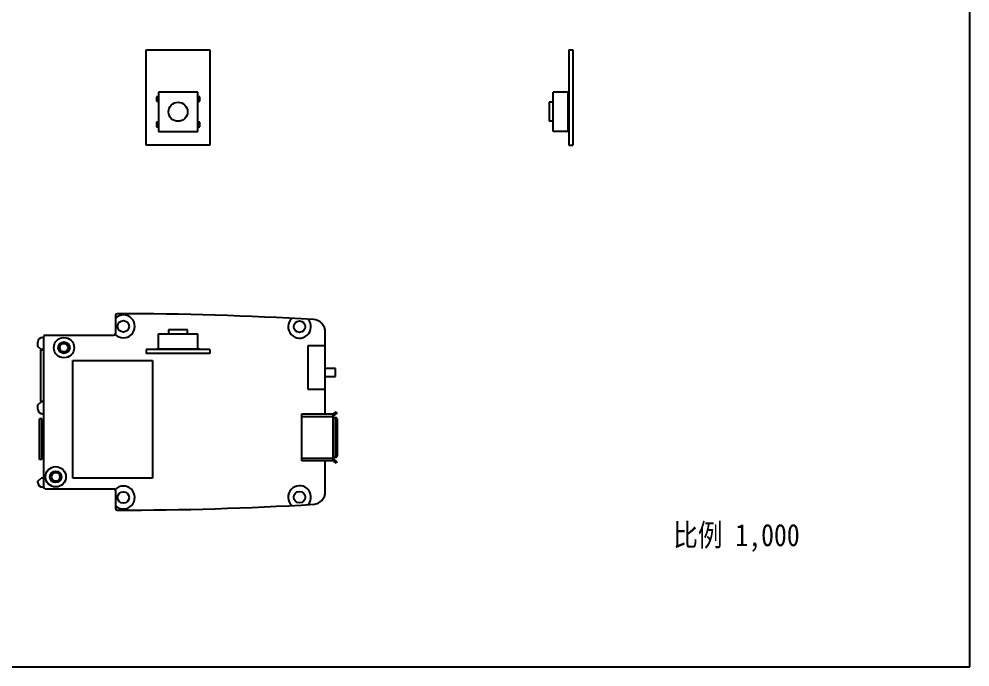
# Model space of a CAD drawing. Header units: millimetres. Extents: x 0 to 297, y 0 to 210.
# Drawn here: x 147.5 to 297, y 0 to 101.8 of the extents above; entities that cross this region are included whole.
import ezdxf

# ---------------------------------------------------------------- set-up
doc = ezdxf.new("R2010")
doc.units = ezdxf.units.MM
doc.header["$LTSCALE"] = 16.335
doc.layers.get('0').update_dxf_attribs({"linetype": 'CONTINUOUS'})
doc.styles.get("Standard").update_dxf_attribs({"font": 'txt', "width": 0.85})

msp = doc.modelspace()

# ---------------------------------------------------------------- linework, layer by layer
at = {"color": 7, "linetype": 'Continuous'}
for p, q in [((297, 0), (297, 210)), ((167.49, 82.02), (167.49, 97.02)), ((167.49, 97.02), (177.49, 97.02)), ((177.49, 97.02), (177.49, 82.02)), ((233.94, 97.02), (233.94, 82.02)), ((233.94, 97.02), (234.54, 97.02)), ((234.54, 97.02), (234.54, 82.02)), ((175.59, 90.37), (169.39, 90.37)), ((169.39, 90.37), (169.39, 84.17)), ((175.59, 84.17), (175.59, 90.37)), ((231.44, 84.17), (231.44, 90.37)), ((233.84, 90.37), (231.44, 90.37)), ((233.84, 84.17), (233.84, 90.37)), ((169.39, 89.62), (169.09, 89.62)), ((169.09, 89.62), (169.09, 88.92)), ((169.09, 88.92), (169.39, 88.92)), ((175.89, 89.62), (175.59, 89.62)), ((175.59, 88.92), (175.89, 88.92)), ((175.89, 88.92), (175.89, 89.62)), ((230.84, 88.77), (230.84, 85.77)), ((231.44, 88.77), (230.84, 88.77)), ((233.94, 89.62), (233.84, 89.62)), ((233.94, 88.92), (233.84, 88.92)), ((169.39, 85.62), (169.09, 85.62)), ((169.09, 85.62), (169.09, 84.92)), ((175.89, 85.62), (175.59, 85.62)), ((175.89, 84.92), (175.89, 85.62)), ((231.44, 85.77), (230.84, 85.77)), ((233.94, 85.62), (233.84, 85.62)), ((169.09, 84.92), (169.39, 84.92)), ((169.39, 84.17), (175.59, 84.17)), ((175.59, 84.92), (175.89, 84.92)), ((233.84, 84.17), (231.44, 84.17)), ((233.94, 84.92), (233.84, 84.92)), ((177.49, 82.02), (167.49, 82.02)), ((233.94, 82.02), (234.54, 82.02)), ((162.64, 55.26), (162.64, 52.41)), ((169.39, 52.39), (175.59, 52.39)), ((169.39, 49.99), (169.39, 52.39)), ((173.99, 52.99), (170.99, 52.99)), ((170.99, 52.99), (170.99, 52.39)), ((173.99, 52.39), (173.99, 52.99)), ((175.59, 49.99), (175.59, 52.39)), ((195.64, 39.8), (195.64, 52.61)), ((150.45, 50.39), (150.45, 51.06)), ((151.2, 51.81), (151.35, 51.81)), ((151.34, 51.91), (151.34, 28.26)), ((151.59, 52.16), (162.39, 52.16)), ((150.95, 49.89), (150.45, 50.39)), ((151.34, 49.78), (150.9, 49.78)), ((150.9, 41.79), (150.9, 49.78)), ((151.34, 49.89), (150.95, 49.89)), ((177.49, 49.89), (167.49, 49.89)), ((167.49, 49.89), (167.49, 49.29)), ((169.09, 49.99), (175.89, 49.99)), ((169.09, 49.89), (169.09, 49.99)), ((169.99, 49.89), (169.99, 49.99)), ((174.99, 49.89), (174.99, 49.99)), ((175.89, 49.89), (175.89, 49.99)), ((177.49, 49.89), (177.49, 49.29)), ((195.64, 50.49), (192.89, 50.49)), ((192.89, 50.49), (192.89, 43.69)), ((177.49, 49.29), (167.49, 49.29)), ((197.24, 46.94), (195.64, 46.94)), ((197.24, 45.64), (197.24, 46.94)), ((195.64, 45.64), (197.24, 45.64)), ((192.89, 43.69), (195.64, 43.69)), ((150.45, 41.19), (150.95, 41.69)), ((150.45, 40.54), (150.45, 41.19)), ((150.9, 41.79), (151.34, 41.79)), ((151.34, 41.69), (150.95, 41.69)), ((151.09, 38.99), (150.69, 38.99)), ((150.69, 32.59), (150.69, 38.99)), ((151.09, 32.59), (151.09, 38.99)), ((151.34, 39.79), (151.2, 39.79)), ((191.95, 39.8), (193.94, 39.8)), ((191.95, 32.38), (191.95, 39.8)), ((191.95, 39.35), (196.89, 39.35)), ((193.94, 39.8), (193.94, 39.78)), ((193.94, 39.78), (195.54, 39.78)), ((195.54, 39.8), (196.89, 39.8)), ((195.54, 39.8), (195.54, 39.78)), ((196.89, 32.38), (196.89, 39.8)), ((196.89, 39.19), (197.33, 39.19)), ((196.92, 39.8), (197.35, 40.11)), ((196.92, 39.19), (196.92, 32.99)), ((197.07, 39.6), (197.49, 39.9)), ((197.33, 39.79), (197.19, 39.99)), ((197.49, 38.99), (197.34, 38.99)), ((197.34, 33.19), (197.34, 38.99)), ((197.35, 40.11), (197.49, 39.9)), ((197.49, 38.99), (197.49, 33.19)), ((151.34, 38.39), (151.09, 38.39)), ((151.34, 33.19), (151.09, 33.19)), ((196.89, 32.99), (197.33, 32.99)), ((197.34, 33.19), (197.49, 33.19)), ((151.09, 32.59), (150.69, 32.59)), ((191.95, 32.83), (196.89, 32.83)), ((193.94, 32.38), (191.95, 32.38)), ((195.54, 32.39), (193.94, 32.39)), ((193.94, 32.38), (193.94, 32.39)), ((195.54, 32.38), (195.54, 32.39)), ((196.89, 32.38), (195.54, 32.38)), ((195.64, 27.56), (195.64, 32.38)), ((196.92, 32.37), (197.35, 32.07)), ((197.49, 32.27), (197.07, 32.57)), ((197.19, 32.18), (197.33, 32.39)), ((197.49, 32.27), (197.35, 32.07)), ((150.45, 29.19), (150.95, 29.69)), ((150.45, 29.01), (150.45, 29.19)), ((151.34, 29.69), (150.95, 29.69)), ((151.34, 28.26), (151.2, 28.26)), ((151.59, 28.01), (162.39, 28.01)), ((162.64, 27.76), (162.64, 24.91)), ((0, 0), (297, 0))]:
    msp.add_line(p, q, dxfattribs=at)
for p, q in [((155.96, 48.18), (168.46, 48.18)), ((155.96, 29.68), (155.96, 48.18)), ((168.46, 48.18), (168.46, 29.68)), ((168.46, 29.68), (155.96, 29.68))]:
    msp.add_line(p, q)
for centre, radius in [((172.49, 87.27), 1.5), ((163.89, 53.54), 0.9), ((191.59, 53.49), 0.9), ((154.55, 50.19), 1.6), ((154.55, 50.19), 0.9), ((154.55, 50.19), 0.815), ((154.55, 50.19), 0.665), ((153.25, 29.89), 1.6), ((153.25, 29.89), 0.9), ((153.25, 29.89), 0.815), ((153.25, 29.89), 0.665), ((163.89, 26.64), 0.9), ((191.59, 26.69), 0.9)]:
    msp.add_circle(centre, radius, dxfattribs=at)
for centre, radius, start, end in [((163.89, 53.54), 1.8, 224.313, 133.983), ((162.89, 55.26), 0.25, 90.0843, 180), ((163.63, -444.49), 500, 86.5447, 90.0843), ((191.59, 53.49), 1.8, 133.2568, 40.3149), ((193.64, 52.61), 2, 0, 86.5447), ((162.39, 52.41), 0.25, 270, 360), ((151.2, 51.06), 0.75, 90.4996, 180), ((151.59, 51.91), 0.25, 90, 180), ((151.2, 40.54), 0.75, 180, 269.5), ((196.89, 39.85), 0.05, 270, 305.1528), ((196.89, 39.85), 0.3, 270, 305.1528), ((196.89, 32.33), 0.3, 54.8472, 90), ((196.89, 32.33), 0.05, 54.8472, 90), ((151.2, 29.01), 0.75, 180, 269.5), ((163.89, 26.64), 1.8, 226.017, 135.687), ((191.59, 26.69), 1.8, 319.6851, 226.7432), ((151.59, 28.26), 0.25, 180, 270), ((162.39, 27.76), 0.25, 0, 90), ((193.64, 27.56), 2, 273.4553, 360), ((163.63, 524.66), 500, 269.9157, 273.4553), ((162.89, 24.91), 0.25, 180, 269.9157)]:
    msp.add_arc(centre, radius, start, end, dxfattribs=at)
for points, knots in [([(197.18, 39.19), (197.21, 39.19), (197.25, 39.17), (197.3, 39.13), (197.34, 39.06), (197.34, 39.01), (197.34, 38.99)], [0, 0, 0, 0, 0.223916, 0.463897, 0.724958, 1, 1, 1, 1]), ([(197.49, 38.99), (197.49, 39.01), (197.49, 39.06), (197.45, 39.13), (197.4, 39.17), (197.36, 39.19), (197.33, 39.19)], [0, 0, 0, 0, 0.275041, 0.536102, 0.776084, 1, 1, 1, 1]), ([(197.34, 33.19), (197.34, 33.16), (197.34, 33.11), (197.3, 33.04), (197.25, 33), (197.21, 32.99), (197.18, 32.99)], [0, 0, 0, 0, 0.275041, 0.536102, 0.776084, 1, 1, 1, 1]), ([(197.33, 32.99), (197.36, 32.99), (197.4, 33), (197.45, 33.04), (197.49, 33.11), (197.49, 33.16), (197.49, 33.19)], [0, 0, 0, 0, 0.223916, 0.463897, 0.724958, 1, 1, 1, 1])]:
    msp.add_open_spline(points, degree=3, knots=knots, dxfattribs=at)

# ---------------------------------------------------------------- texts
at = {"color": 2, "linetype": 'Continuous', "insert": (270.23, 22.49), "char_height": 3.5, "width": 23.8, "attachment_point": 3, "line_spacing_factor": 0.9}
msp.add_mtext('比例 1,000', dxfattribs=at)

doc.saveas('drawing.dxf')
